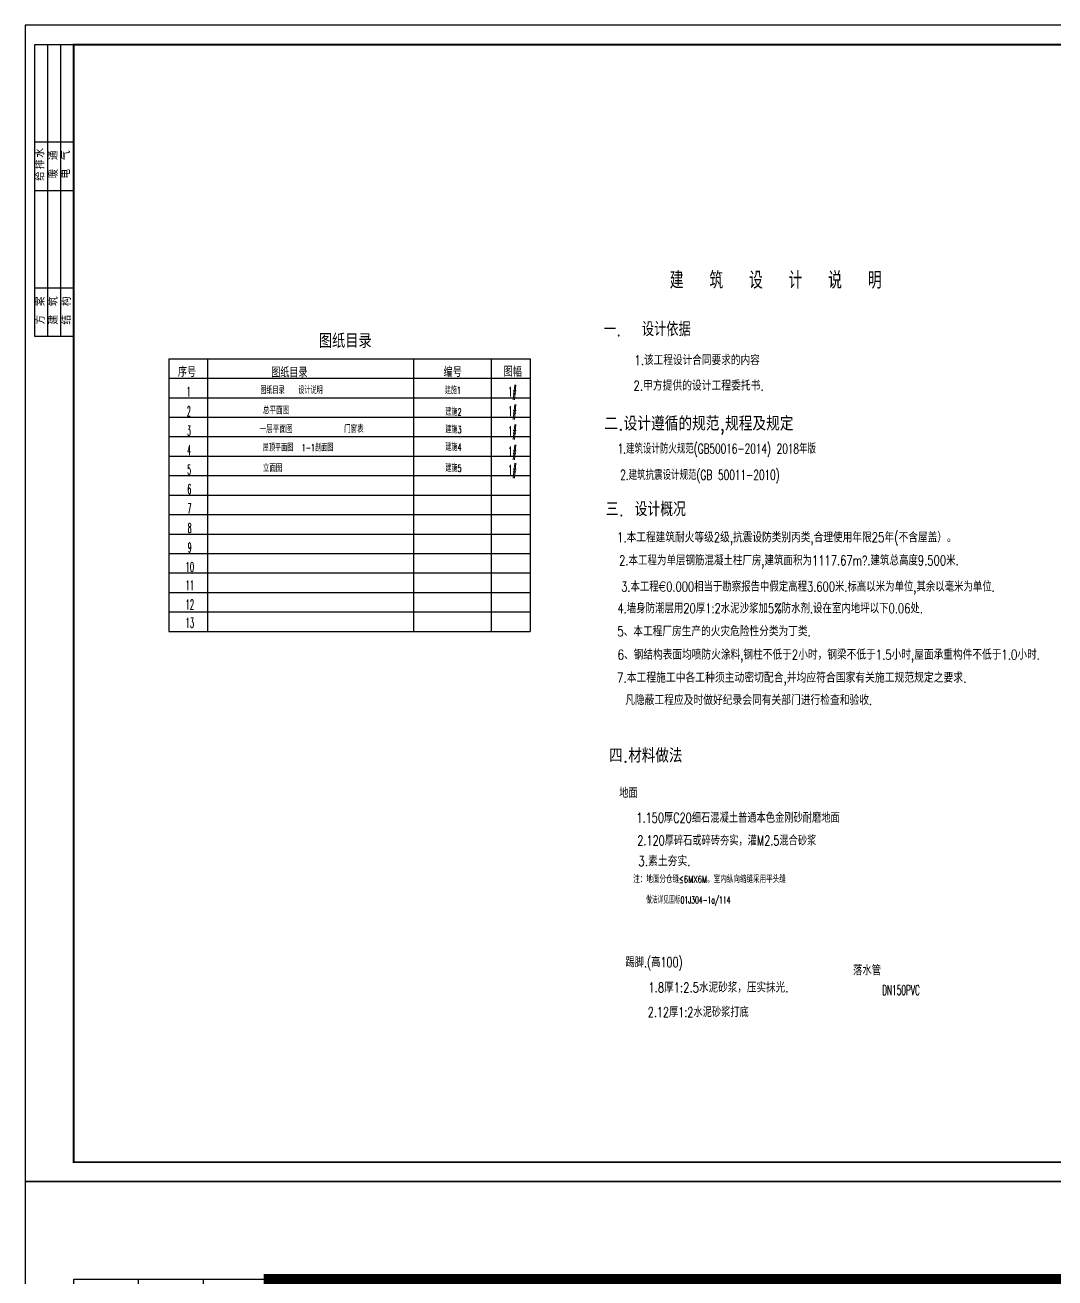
# Model space of a CAD drawing. Extents: x -165130 to 255370, y -346822 to 187778.
# Drawn here: x -165130 to -112245, y 123432 to 187778 of the extents above; entities that cross this region are included whole.
import ezdxf
from ezdxf.enums import TextEntityAlignment as Align

# ---------------------------------------------------------------- set-up
doc = ezdxf.new("R2010")
doc.units = 0
doc.header["$MEASUREMENT"] = 0
doc.layers.get('0').update_dxf_attribs({"linetype": 'CONTINUOUS'})
for name, color, linetype in [('PUB_TEXT', 7, 'CONTINUOUS'), ('PUB_TITLE', 4, 'CONTINUOUS'), ('中文', 2, 'CONTINUOUS'), ('层0', 253, 'CONTINUOUS'), ('层545922', 7, 'CONTINUOUS')]:
    doc.layers.add(name, color=color, linetype=linetype)
doc.styles.add('HZ', font='txt', dxfattribs={"width": 0.7, "height": 5, "bigfont": 'STF:宋体'})
doc.styles.get("Standard").update_dxf_attribs({"font": 'TSSDENG', "height": 3, "bigfont": 'TSSDCHN'})

# ---------------------------------------------------------------- blocks, each defined once
blk = doc.blocks.new('qar5gesfd')
for p, q in [((-85568, 212224), (-83568, 212224)), ((-85568, 197224), (-85568, 212224)), ((-84902, 197224), (-84902, 212224)), ((-84236, 197224), (-84236, 212224)), ((-85568, 207224), (-83568, 207224)), ((-85568, 204724), (-83568, 204724)), ((-85568, 199724), (-83568, 199724)), ((-83568, 197224), (-85568, 197224))]:
    blk.add_line(p, q)
at = {"layer": 'PUB_TITLE'}
blk.add_lwpolyline([(-86068, 153824), (-1968, 153824), (-1968, 213224), (-86068, 213224)], close=True, dxfattribs=at)
at = {"layer": 'PUB_TITLE', "const_width": 100}
blk.add_lwpolyline([(-83568, 154824), (-2968, 154824), (-2968, 212224), (-83568, 212224)], close=True, dxfattribs=at)
at = {"layer": 'PUB_TEXT'}
for s, p in [('水', (-85083, 206410)), ('通', (-84397, 206287)), ('气', (-83758, 206287)), ('排', (-85083, 205814)), ('暖', (-84397, 205341)), ('电', (-83758, 205341)), ('给', (-85083, 205219)), ('案', (-85062, 198787)), ('筑', (-84396, 198787)), ('构', (-83722, 198787)), ('方', (-85062, 197841)), ('建', (-84396, 197841)), ('结', (-83722, 197841))]:
    blk.add_text(s, height=400, rotation=90, dxfattribs=at).set_placement(p)

msp = doc.modelspace()

# ---------------------------------------------------------------- linework, layer by layer
at = {"layer": '层545922'}
for p, q in [((-157753.457, 170639.45, -625.1), (-139191.421, 170639.45, -625.1)), ((-157753.457, 170639.45, -625.1), (-157753.457, 156639.443, -625.1)), ((-155753.433, 170639.45, -625.1), (-155753.433, 156639.443, -625.1)), ((-145191.421, 170639.45, -625.1), (-145191.421, 156639.443, -625.1)), ((-141191.421, 170639.45, -625.1), (-141191.421, 156639.443, -625.1)), ((-139191.421, 170639.45, -625.1), (-139191.421, 156639.443, -625.1)), ((-157753.457, 169639.451, -625.1), (-139191.421, 169639.451, -625.1)), ((-157753.457, 168639.45, -625.1), (-139191.421, 168639.45, -625.1)), ((-157753.457, 167639.445, -625.1), (-139191.421, 167639.445, -625.1)), ((-157753.457, 166639.439, -625.1), (-139191.421, 166639.439, -625.1)), ((-157753.457, 165639.439, -625.1), (-139191.421, 165639.439, -625.1)), ((-157753.457, 164639.439, -625.1), (-139191.421, 164639.439, -625.1)), ((-157753.457, 163639.445, -625.1), (-139191.421, 163639.445, -625.1)), ((-157753.457, 162639.445, -625.1), (-139191.421, 162639.445, -625.1)), ((-157753.457, 161639.455, -625.1), (-139191.421, 161639.455, -625.1)), ((-157753.457, 160639.444, -625.1), (-139191.421, 160639.444, -625.1)), ((-157753.457, 159639.444, -625.1), (-139191.421, 159639.444, -625.1)), ((-157753.457, 158639.443, -625.1), (-139191.421, 158639.443, -625.1)), ((-157753.457, 157639.443, -625.1), (-139191.421, 157639.443, -625.1)), ((-157753.457, 156639.443, -625.1), (-139191.421, 156639.443, -625.1))]:
    msp.add_line(p, q, dxfattribs=at)

# ---------------------------------------------------------------- block references
at = {"layer": '层0'}
msp.add_blockref('qar5gesfd', (-79061.762, -25445.973, -625.1), dxfattribs=at)
at = {"layer": '层0', "xscale": 5, "yscale": 5, "zscale": 5}
msp.add_blockref('qar5gesfd', (265210.681, -937742.598, -625.1), dxfattribs=at)

# ---------------------------------------------------------------- texts
at = {"layer": '中文', "style": 'HZ'}
for s, height, width, p, p2 in [('门窗表', 361.25, 0.649217, (-148748.062, 166841.882, -625.1), (-147741.812, 166841.882, -625.1)), ('注：地面分仓缝≤6MX6M。室内纵向缩缝采用平头缝', 361.25002, 0.67368, (-133899.209, 143720.913, -625.1), (-126067.959, 143720.913, -625.1)), ('做法详见国标01J304-1a/114', 361.25002, 0.670669, (-133237.832, 142657.902, -625.1), (-128906.582, 142657.902, -625.1))]:
    msp.add_text(s, height=height, dxfattribs=dict(at, width=width)).set_placement(p, p2, align=Align.FIT)
at = {"layer": '层545922', "style": 'HZ'}
for s, height, width, p, p2 in [('建  筑  设  计  说  明', 867.00001, 0.797318, (-132022.817, 174239.491, -625.1), (-121147.793, 174239.491, -625.1)), ('一.  设计依据', 722.5, 0.664416, (-135409.854, 171800.433, -625.1), (-130947.354, 171800.433, -625.1)), ('图纸目录', 722.4998, 0.656274, (-150044.229, 171197.091, -625.1), (-147331.729, 171197.091, -625.1)), ('1.该工程设计合同要求的内容', 505.74999, 0.684622, (-133836.88, 170314.888, -625.1), (-127399.38, 170314.888, -625.1)), ('序号', 505.75, 0.648065, (-157282.437, 169704.092, -625.1), (-156344.937, 169704.092, -625.1)), ('图纸目录 ', 505.75, 0.672067, (-152490.981, 169682.596, -625.1), (-150303.481, 169682.596, -625.1)), ('编号', 505.75, 0.648065, (-143633.755, 169704.092, -625.1), (-142696.255, 169704.092, -625.1)), ('图幅', 505.75, 0.648065, (-140560.146, 169725.582, -625.1), (-139622.646, 169725.582, -625.1)), ('图纸目录   设计说明  ', 361.25073, 0.669378, (-153048.94, 168835.887, -625.1), (-149417.69, 168835.887, -625.1)), ('1#', 505.75, 0.604861, (-140316.274, 168695.341, -625.1), (-139878.774, 168695.341, -625.1)), ('2.甲方提供的设计工程委托书.', 505.74999, 0.684869, (-133890.859, 169006.518, -625.1), (-127203.359, 169006.518, -625.1)), ('1', 505.75, 0.518452, (-156821.499, 168693.867, -625.1), (-156633.999, 168693.867, -625.1)), ('建施1', 361.25, 0.643572, (-143571.23, 168831.268, -625.1), (-142739.98, 168831.268, -625.1)), ('2', 505.75, 0.518452, (-156814.565, 167693.883, -625.1), (-156627.065, 167693.883, -625.1)), ('总平面图', 361.25, 0.656274, (-152917.837, 167797.512, -625.1), (-151561.587, 167797.512, -625.1)), ('建施2', 361.25, 0.643572, (-143546.304, 167721.128, -625.1), (-142715.054, 167721.128, -625.1)), ('1#', 505.7499, 0.604861, (-140316.274, 167695.326, -625.1), (-139878.774, 167695.326, -625.1)), ('二.设计遵循的规范,规程及规定', 722.50004, 0.671393, (-135382.266, 166948.426, -625.1), (-125669.79, 166948.426, -625.1)), ('3', 505.75, 0.518452, (-156807.729, 166693.904, -625.1), (-156620.229, 166693.904, -625.1)), ('一层平面图', 361.25, 0.660508, (-153092.837, 166835.226, -625.1), (-151386.587, 166835.226, -625.1)), ('建施3', 361.25, 0.643572, (-143546.304, 166818.377, -625.1), (-142715.054, 166818.377, -625.1)), ('1#', 505.7499, 0.604861, (-140316.274, 166669.107, -625.1), (-139878.774, 166669.107, -625.1)), ('4', 505.75, 0.518452, (-156800.894, 165693.93, -625.1), (-156613.394, 165693.93, -625.1)), ('屋顶平面图  1-1剖面图', 361.25002, 0.669164, (-152924.551, 165887.028, -625.1), (-149294.465, 165887.028, -625.1)), ('建施4', 361.25, 0.643572, (-143546.304, 165918.377, -625.1), (-142715.054, 165918.377, -625.1)), ('1#', 505.7499, 0.604861, (-140316.274, 165622.332, -625.1), (-139878.774, 165622.332, -625.1)), ('1.建筑设计防火规范(GB50016-2014) 2018年版', 505.74999, 0.687084, (-134701.724, 165772.922, -625.1), (-124513.784, 165772.922, -625.1)), ('5', 505.75, 0.518452, (-156793.984, 164693.956, -625.1), (-156606.484, 164693.956, -625.1)), ('立面图', 361.25, 0.649217, (-152918.691, 164838.013, -625.1), (-151912.441, 164838.013, -625.1)), ('建施5', 361.25, 0.643572, (-143546.304, 164837.507, -625.1), (-142715.054, 164837.507, -625.1)), ('1#', 505.7499, 0.604861, (-140316.274, 164680.919, -625.1), (-139878.774, 164680.919, -625.1)), ('2.建筑抗震设计规范(GB 50011-2010)', 505.74999, 0.686034, (-134568.716, 164421.852, -625.1), (-126381.191, 164421.852, -625.1)), ('6', 505.75, 0.518452, (-156787.124, 163693.987, -625.1), (-156599.624, 163693.987, -625.1)), ('7', 505.754, 0.518448, (-156780.264, 162694.004, -625.1), (-156592.764, 162694.004, -625.1)), ('三. 设计概况', 722.5, 0.66333, (-135308.413, 162553.675, -625.1), (-131195.913, 162553.675, -625.1)), ('8', 505.75, 0.518452, (-156773.379, 161694.044, -625.1), (-156585.879, 161694.044, -625.1)), ('1.本工程建筑耐火等级2级,抗震设防类别丙类,合理使用年限25年(不含屋盖）。', 505.7498, 0.688801, (-134729.36, 161213.391, -625.1), (-117291.86, 161213.391, -625.1)), ('9', 505.75, 0.518452, (-156766.519, 160694.055, -625.1), (-156579.019, 160694.055, -625.1)), ('2.本工程为单层钢筋混凝土柱厂房,建筑面积为1117.67m\ue010.建筑总高度9.500米.', 505.74999, 0.6888, (-134623.525, 160030.402, -625.1), (-117186.025, 160030.402, -625.1)), ('10', 505.75, 0.604861, (-156884.609, 159694.076, -625.1), (-156447.109, 159694.076, -625.1)), ('11', 505.75, 0.604861, (-156884.609, 158751.076, -625.1), (-156447.109, 158751.076, -625.1)), ('3.本工程€0.000相当于勘察报告中假定高程3.600米.标高以米为单位,其余以毫米为单位.', 505.74999, 0.675333, (-134519.033, 158684.734, -625.1), (-115331.533, 158684.734, -625.1)), ('12', 505.75, 0.604861, (-156884.609, 157765.086, -625.1), (-156447.109, 157765.086, -625.1)), ('4.墙身防潮层用20厚1:2水泥沙浆加5%防水剂.设在室内地坪以下0.06处.', 505.74999, 0.688526, (-134712.441, 157570.401, -625.1), (-119024.941, 157570.401, -625.1)), ('13', 505.75, 0.604861, (-156884.609, 156822.076, -625.1), (-156447.109, 156822.076, -625.1)), ('5、本工程厂房生产的火灾危险性分类为丁类.', 505.75051, 0.686946, (-134720.254, 156389.61, -625.1), (-124782.778, 156389.61, -625.1)), ('6、钢结构表面均喷防火涂料,钢柱不低于2小时，钢梁不低于1.5小时,屋面承重构件不低于1.0小时.', 505.74999, 0.689283, (-134702.871, 155189.61, -625.1), (-113015.371, 155189.61, -625.1)), ('7.本工程施工中各工种须主动密切配合,并均应符合国家有关施工规范规定之要求.', 505.74999, 0.688869, (-134732.461, 154007.818, -625.1), (-116794.961, 154007.818, -625.1)), ('凡隐蔽工程应及时做好纪录会同有关部门进行检查和验收.', 505.74999, 0.687881, (-134313.442, 152856.107, -625.1), (-121625.942, 152856.107, -625.1)), ('四.材料做法', 722.5, 0.662047, (-135135.293, 149896.886, -625.1), (-131372.793, 149896.886, -625.1)), ('地面', 505.75, 0.648065, (-134616.567, 148089.443, -625.1), (-133679.067, 148089.443, -625.1)), ('1.150厚C20细石混凝土普通本色金刚砂耐磨地面', 505.74999, 0.687153, (-133731.753, 146813.406, -625.1), (-123294.277, 146813.406, -625.1)), ('2.120厚碎石或碎砖夯实，灌M2.5混合砂浆', 505.74999, 0.6866, (-133687.563, 145643.177, -625.1), (-124500.039, 145643.177, -625.1)), ('3.素土夯实.', 505.75, 0.675565, (-133640.859, 144584.96, -625.1), (-130953.335, 144584.96, -625.1)), ('踢脚.(高100)', 505.75, 0.676868, (-134292.69, 139393.095, -625.1), (-131355.19, 139393.095, -625.1)), ('落水管', 505.75, 0.662466, (-122611.44, 138982.938, -625.1), (-121173.94, 138982.938, -625.1)), ('1.8厚1:2.5水泥砂浆，压实抹光.', 505.74999, 0.685312, (-133122.646, 138094.639, -625.1), (-125935.122, 138094.639, -625.1)), ('DN150PVC', 505.75, 0.669667, (-121116.689, 137962.772, -625.1), (-119179.189, 137962.772, -625.1)), ('2.12厚1:2水泥砂浆打底', 505.74999, 0.68304, (-133153.335, 136833.085, -625.1), (-127965.835, 136833.085, -625.1))]:
    msp.add_text(s, height=height, dxfattribs=dict(at, width=width)).set_placement(p, p2, align=Align.FIT)

doc.saveas('drawing.dxf')
